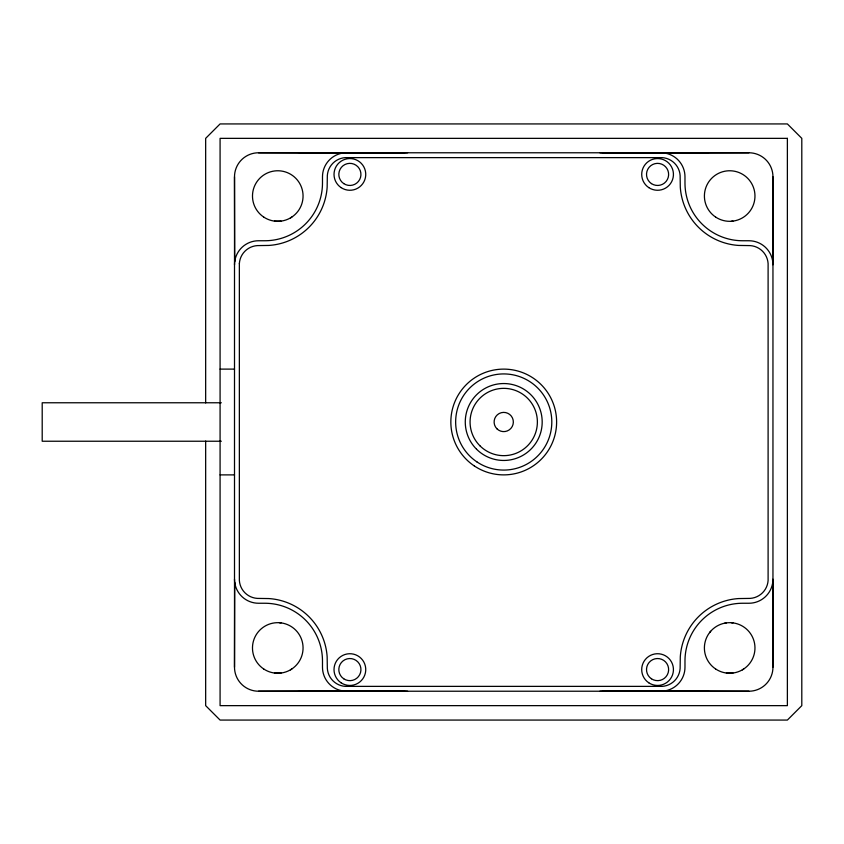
<?xml version="1.0" encoding="UTF-8"?>
<svg xmlns="http://www.w3.org/2000/svg" width="844" height="844" viewBox="0 0 844 844"><rect width="100%" height="100%" fill="white"/><g stroke="black" fill="none" stroke-linecap="round" stroke-linejoin="round"><path stroke-width="1.27" d="M301.688 690.761A24.033 24.033 0 0 1 297.004 691.225L258.538 691.225A24.033 24.033 0 0 1 234.505 667.193L234.706 582.349M772.745 261.651L772.956 176.807A24.033 24.033 0 0 0 748.913 152.775L710.458 152.775A24.033 24.033 0 0 0 705.763 153.239M709.625 632.567L710.669 631.28M290.42 217.942L291.824 217.066M290.42 669.862L291.824 668.986M742.33 669.862L743.733 668.986M724.753 623.157L726.389 622.883M281.073 221.117L274.469 221.117M731.337 221.276L732.982 221.117M281.073 673.027L274.469 673.027M732.982 673.027L726.389 673.027M664.08 152.986L748.913 152.775M258.538 691.225L343.381 691.014M234.505 667.193L234.505 176.807A24.033 24.033 0 0 1 258.538 152.775L297.004 152.775A24.033 24.033 0 0 1 301.688 153.239M300.137 152.986L404.308 152.996A24.033 24.033 0 0 1 407.578 152.775M603.017 152.986L707.314 152.986M220.084 369.113L234.505 369.113M221.328 402.767L42.2 402.767L42.2 441.233L221.328 441.233M220.084 474.887L234.505 474.887M300.137 691.014L404.445 691.014M603.017 691.014L707.314 691.014M772.956 176.807L772.956 667.193A24.033 24.033 0 0 1 748.913 691.225L710.458 691.225A24.033 24.033 0 0 1 705.763 690.761M258.538 152.775L343.381 152.986M664.08 691.014L748.913 691.225M731.337 622.724L732.982 622.883M279.427 622.724L281.073 622.883M772.745 582.349L772.956 667.193M234.505 176.807L234.706 261.651M205.662 402.915L205.662 138.353L220.084 123.931L787.378 123.931L801.8 138.353L801.8 705.647L787.378 720.069L220.084 720.069L205.662 705.647L205.662 441.085M772.956 264.794A24.033 24.033 0 0 0 748.913 240.751L742.667 240.751A57.687 57.687 0 0 1 684.98 183.064L684.98 176.807A24.033 24.033 0 0 0 660.936 152.775L346.525 152.775A24.033 24.033 0 0 0 322.482 176.807L322.482 183.064A57.687 57.687 0 0 1 264.794 240.751L258.538 240.751A24.033 24.033 0 0 0 234.505 264.794M234.505 579.206A24.033 24.033 0 0 0 258.538 603.249L264.794 603.249A57.687 57.687 0 0 1 322.482 660.936L322.482 667.193A24.033 24.033 0 0 0 346.525 691.225L660.936 691.225A24.033 24.033 0 0 0 684.98 667.193L684.98 660.936A57.687 57.687 0 0 1 742.667 603.249L748.913 603.249A24.033 24.033 0 0 0 772.956 579.206M348.53 153.07A24.033 24.033 0 0 1 356.052 153.07M356.052 690.93A24.033 24.033 0 0 1 348.53 690.93M658.932 690.93A24.033 24.033 0 0 1 651.41 690.93M651.41 153.07A24.033 24.033 0 0 1 658.932 153.07M604.568 690.761A24.033 24.033 0 0 1 599.884 691.225M407.578 691.225A24.033 24.033 0 0 1 402.883 690.761M599.884 152.775A24.033 24.033 0 0 1 604.568 153.239M239.358 263.539L239.358 580.461A19.233 19.233 0 0 0 257.283 598.396L268.877 598.565A62.498 62.498 0 0 1 327.156 656.854L327.335 668.448A19.233 19.233 0 0 0 345.259 686.372L662.192 686.372A19.233 19.233 0 0 0 680.127 668.448L680.296 656.854A62.498 62.498 0 0 1 738.574 598.565L750.179 598.396A19.233 19.233 0 0 0 768.103 580.461L768.103 263.539A19.233 19.233 0 0 0 750.179 245.604L738.574 245.435A62.498 62.498 0 0 1 680.296 187.146L680.127 175.552A19.233 19.233 0 0 0 662.192 157.628L345.259 157.628A19.233 19.233 0 0 0 327.335 175.552L327.156 187.146A62.498 62.498 0 0 1 268.877 245.435L257.283 245.604A19.233 19.233 0 0 0 239.358 263.539M787.378 138.353L220.084 138.353L220.084 705.647L787.378 705.647L787.378 138.353M715.638 217.066A25.288 25.288 0 0 0 754.916 197.696A25.288 25.288 0 0 0 718.497 173.368A25.288 25.288 0 0 0 715.638 217.066M715.638 668.986A25.288 25.288 0 0 0 754.916 649.606A25.288 25.288 0 0 0 718.497 625.277A25.288 25.288 0 0 0 715.638 668.986M263.718 217.066A25.288 25.288 0 0 0 303.007 197.696A25.288 25.288 0 0 0 266.588 173.368A25.288 25.288 0 0 0 263.718 217.066M263.718 668.986A25.288 25.288 0 0 0 303.007 649.606A25.288 25.288 0 0 0 266.588 625.277A25.288 25.288 0 0 0 263.718 668.986M496.926 428.794A9.611 9.611 0 0 0 513.015 424.49A9.611 9.611 0 0 0 501.241 412.716A9.611 9.611 0 0 0 496.926 428.794M476.533 449.198A38.465 38.465 0 0 0 540.877 431.959A38.465 38.465 0 0 0 493.772 384.853A38.465 38.465 0 0 0 476.533 449.198M479.93 445.801A33.654 33.654 0 0 0 536.235 430.714A33.654 33.654 0 0 0 495.017 389.495A33.654 33.654 0 0 0 479.93 445.801M477.018 461.974A48.076 48.076 0 0 0 551.702 425.144A48.076 48.076 0 0 0 482.462 378.882A48.076 48.076 0 0 0 477.018 461.974M343.74 678.787A11.056 11.056 0 0 0 360.916 670.315A11.056 11.056 0 0 0 344.996 659.67A11.056 11.056 0 0 0 343.74 678.787M341.071 187.6A15.867 15.867 0 0 0 365.716 175.447A15.867 15.867 0 0 0 342.864 160.181A15.867 15.867 0 0 0 341.071 187.6M343.74 183.602A11.056 11.056 0 0 0 360.916 175.13A11.056 11.056 0 0 0 344.996 164.496A11.056 11.056 0 0 0 343.74 183.602M651.431 678.787A11.056 11.056 0 0 0 668.606 670.315A11.056 11.056 0 0 0 652.686 659.67A11.056 11.056 0 0 0 651.431 678.787M648.762 682.785A15.867 15.867 0 0 0 673.406 670.632A15.867 15.867 0 0 0 650.555 655.355A15.867 15.867 0 0 0 648.762 682.785M648.762 187.6A15.867 15.867 0 0 0 673.406 175.447A15.867 15.867 0 0 0 650.555 160.181A15.867 15.867 0 0 0 648.762 187.6M651.431 183.602A11.056 11.056 0 0 0 668.606 175.13A11.056 11.056 0 0 0 652.686 164.496A11.056 11.056 0 0 0 651.431 183.602M474.349 465.972A52.887 52.887 0 0 0 556.502 425.46A52.887 52.887 0 0 0 480.341 374.567A52.887 52.887 0 0 0 474.349 465.972M341.071 682.785A15.867 15.867 0 0 0 365.716 670.632A15.867 15.867 0 0 0 342.864 655.355A15.867 15.867 0 0 0 341.071 682.785"/></g></svg>
